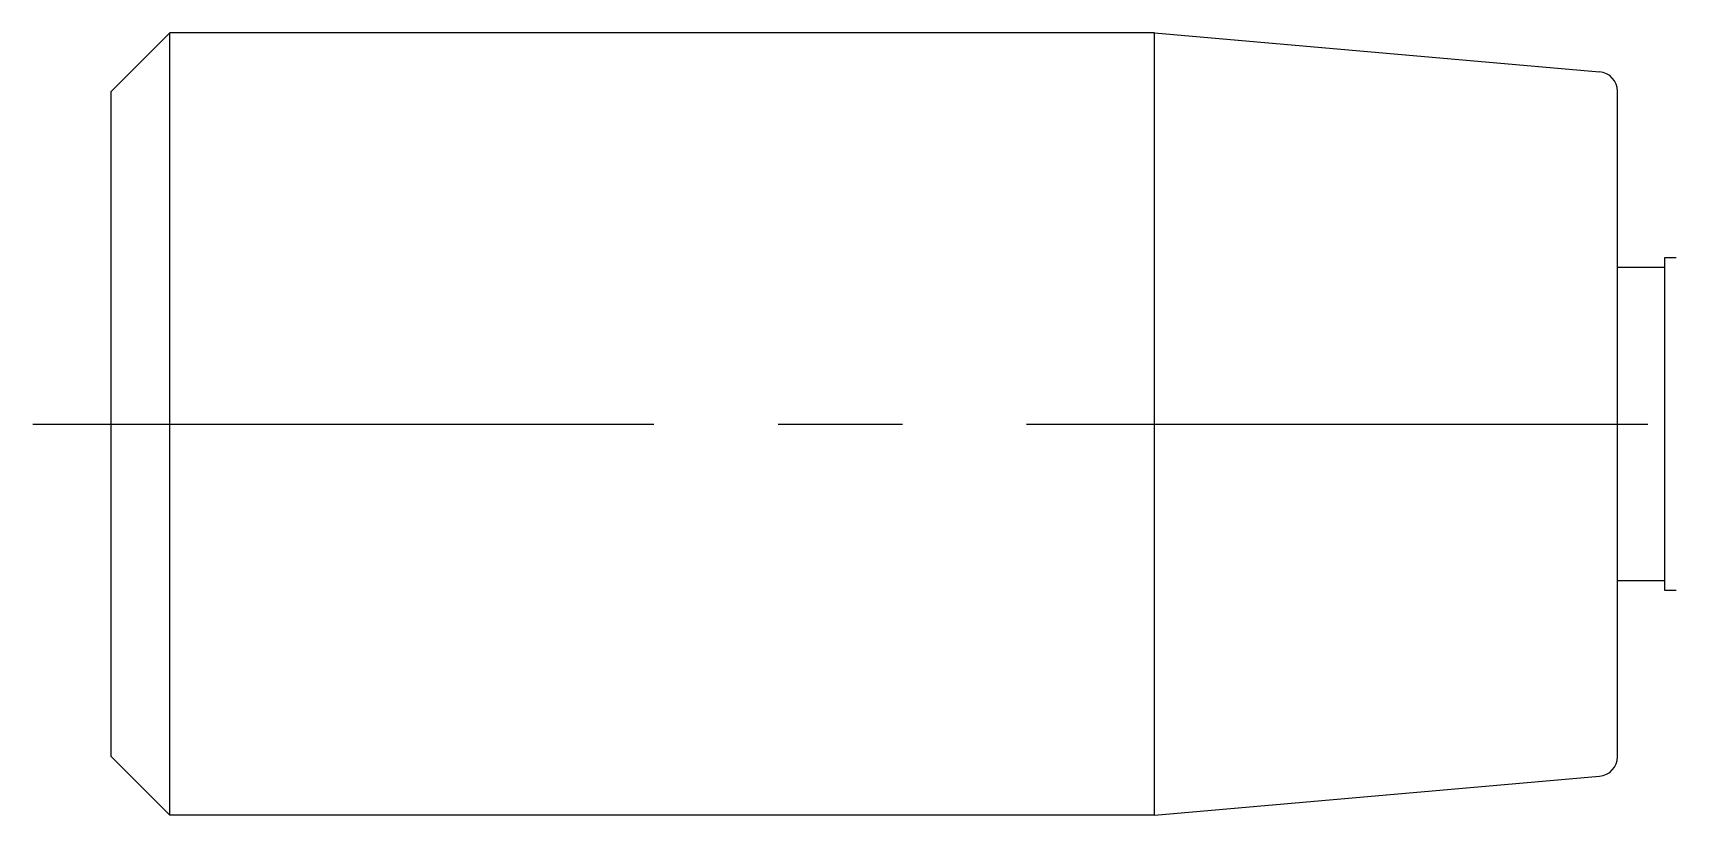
# Model space of a CAD drawing. Extents: x -2 to 779, y -8 to 380.
# Drawn here: x 246.39 to 288.39, y 294.33 to 314.33 of the extents above; entities that cross this region are included whole.
import ezdxf

# ---------------------------------------------------------------- set-up
doc = ezdxf.new("R2010")
doc.units = 0
doc.header["$LTSCALE"] = 0.5
doc.linetypes.add('CENTER', pattern=[50.8, 31.75, -6.35, 6.35, -6.35])
doc.layers.add('MSM_CENTER', color=1, linetype='CENTER')
doc.layers.add('MSM_CONTINUOUS', color=7, linetype='CONTINUOUS')

msp = doc.modelspace()

# ---------------------------------------------------------------- linework, layer by layer
at = {"layer": 'MSM_CENTER'}
msp.add_line((246.393, 304.334), (779.493, 304.334), dxfattribs=at)
at = {"layer": 'MSM_CONTINUOUS'}
for p, q in [((248.393, 312.834), (249.893, 314.334)), ((275.06, 314.334), (249.893, 314.334)), ((249.893, 294.334), (249.893, 314.334)), ((275.06, 294.334), (275.06, 314.334)), ((275.06, 314.334), (286.437, 313.339)), ((248.393, 295.834), (248.393, 312.834)), ((286.893, 295.827), (286.893, 312.841)), ((288.093, 308.334), (286.893, 308.334)), ((288.093, 308.584), (288.093, 300.084)), ((288.393, 308.584), (288.093, 308.584)), ((286.893, 300.334), (288.093, 300.334)), ((288.093, 300.084), (288.393, 300.084)), ((249.893, 294.334), (248.393, 295.834)), ((275.06, 294.334), (286.437, 295.329)), ((275.06, 294.334), (249.893, 294.334))]:
    msp.add_line(p, q, dxfattribs=at)
for centre, start, end in [((286.393, 312.841), 0, 85), ((286.393, 295.827), 275, 0)]:
    msp.add_arc(centre, 0.5, start, end, dxfattribs=at)

doc.saveas('drawing.dxf')
